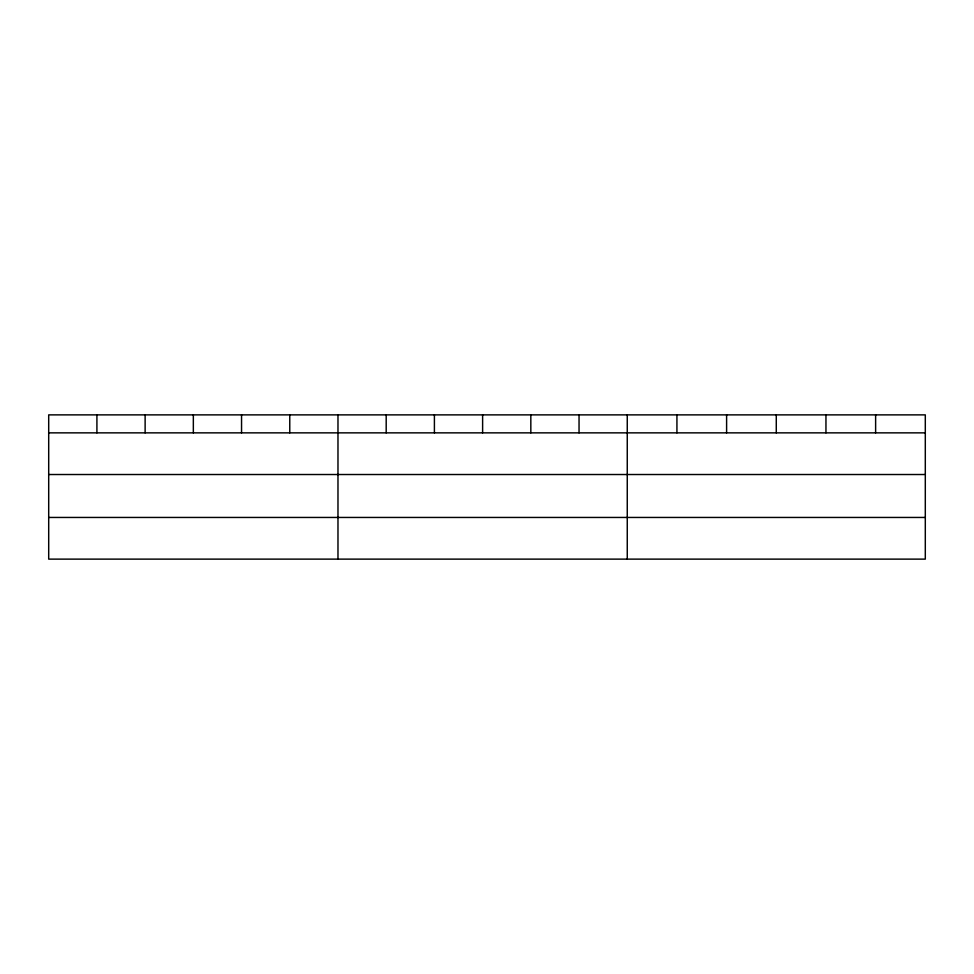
<?xml version="1.0" encoding="UTF-8"?>
<svg xmlns="http://www.w3.org/2000/svg" width="974" height="974" viewBox="0 0 974 974"><rect width="100%" height="100%" fill="white"/><g stroke="black" fill="none" stroke-linecap="round" stroke-linejoin="round"><path stroke-width="1.46" d="M925.3 474.521L925.3 414.875L48.7 414.875L48.7 559.125L925.3 559.125L925.3 474.521L48.7 474.521M48.7 432.858L925.3 432.858M48.7 517.45L925.3 517.45M875.626 414.875L875.626 432.858M825.952 414.875L825.952 432.858M776.278 414.875L776.278 432.858M726.604 414.875L726.604 432.858M676.93 414.875L676.93 432.858M627.256 414.875L627.256 559.125M579.043 414.875L579.043 432.858M530.83 414.875L530.83 432.858M482.617 414.875L482.617 432.858M434.404 414.875L434.404 432.858M386.191 414.875L386.191 432.858M337.978 414.875L337.978 559.125M289.765 414.875L289.765 432.858M241.552 414.875L241.552 432.858M193.339 414.875L193.339 432.858M145.126 414.875L145.126 432.858M96.913 414.875L96.913 432.858"/></g></svg>
